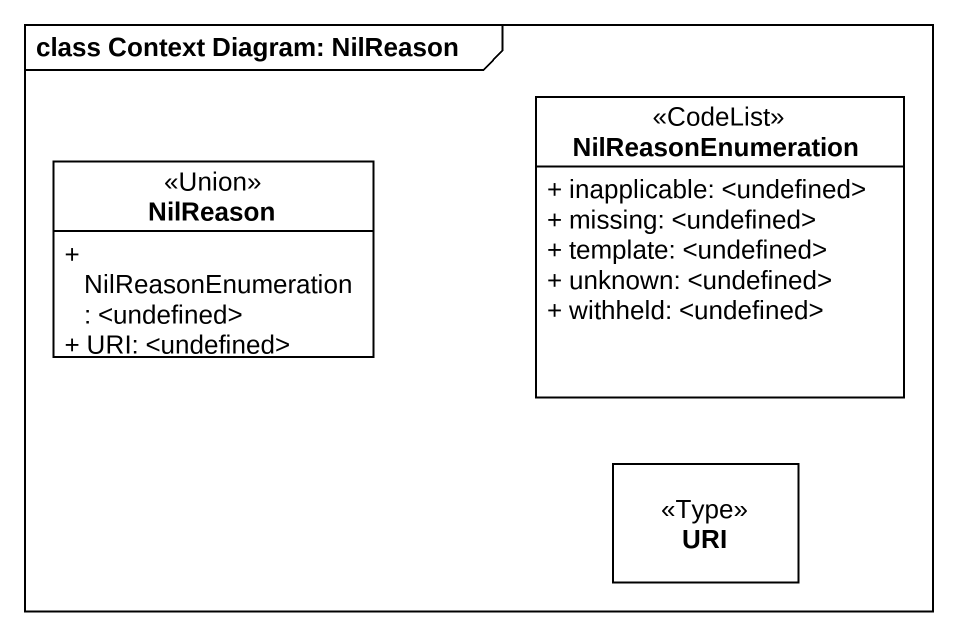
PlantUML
@startuml
mainframe class Context Diagram: NilReason
hide circle
hide empty members
skinparam classAttributeIconSize 0
class NilReason <<Union>> {
  + NilReasonEnumeration: <undefined>
  + URI: <undefined>
}
class NilReasonEnumeration <<CodeList>> {
  + inapplicable: <undefined>
  + missing: <undefined>
  + template: <undefined>
  + unknown: <undefined>
  + withheld: <undefined>
}
class URI <<Type>>
@enduml
